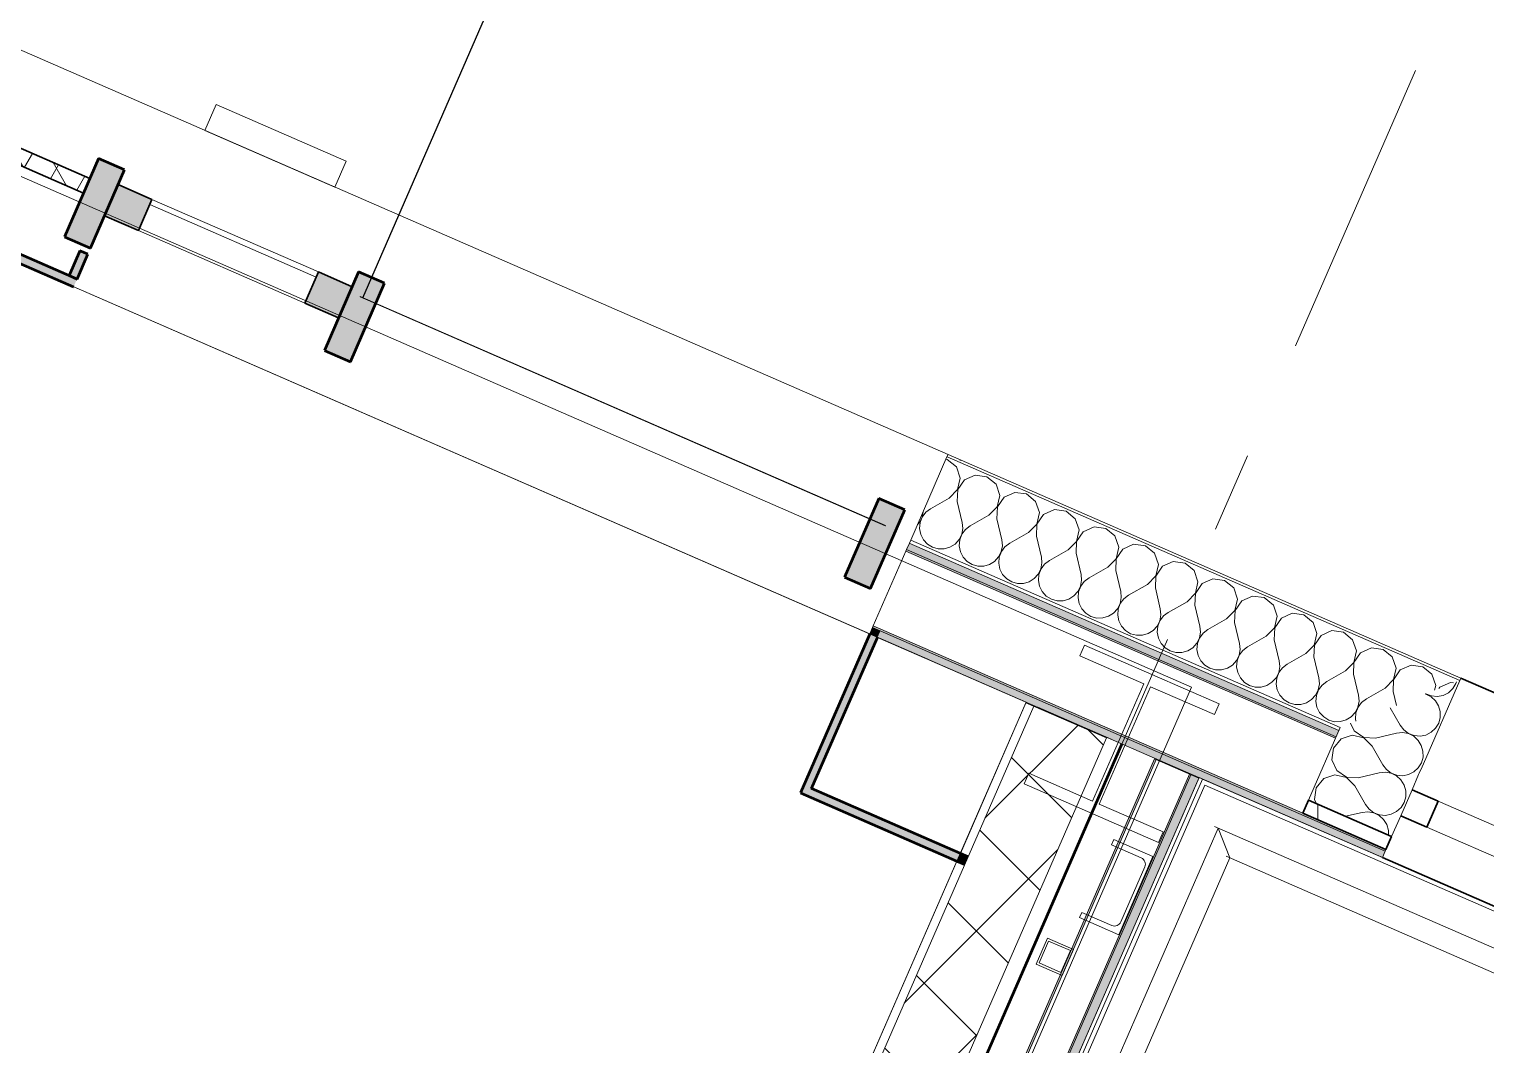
# Model space of a CAD drawing. Header units: millimetres. Extents: x -50172 to 258853, y -59787 to 25069.
# Drawn here: x 17359 to 19926, y -30995 to -29205 of the extents above; entities that cross this region are included whole.
import ezdxf
from ezdxf.enums import TextEntityAlignment as Align

# ---------------------------------------------------------------- set-up
doc = ezdxf.new("R2010")
doc.units = ezdxf.units.MM
doc.header["$MEASUREMENT"] = 0
doc.linetypes.add('Double Dashed', pattern=[1093.611073, 529.166651, -211.666656, 141.111112, -211.666656])
for name, color, linetype, lineweight in [('A-25-M_Curtain_Wall_Pen_No__85', 8, 'Continuous', 20), ('A-25-M_Wall_Ext_Pen_No__4', 7, 'Continuous', 20), ('COLUMN.IFC Import_Pen_No__2', 8, 'Continuous', 15), ('New_A-20-M_Floor_Slab_Pen_No__89', 8, 'Continuous', 20), ('New_A-25-M_Curtain_Wall_Pen_No__1', 7, 'Continuous', 13), ('New_A-25-M_Wall_Ext_Pen_No__1', 7, 'Continuous', 13), ('New_A-25-M_Wall_Int_Pen_No__1', 7, 'Continuous', 13), ('New_A-30-M_Stair_Pen_No__1', 7, 'Continuous', 13), ('New_A-95-P_Drawing_Pen_No__156', 5, 'Continuous', 50), ('New_ArchiCAD Doors_Pen_No__1', 7, 'Continuous', 13), ('New_ArchiCAD Doors_Pen_No__87', 8, 'Continuous', 20), ('New_ArchiCAD Windows_Pen_No__1', 7, 'Continuous', 13), ('New_ArchiCAD Windows_Pen_No__83', 8, 'Continuous', 20), ('New_ArchiCAD Zone Stamps_Pen_No__9', 7, 'Continuous', 13)]:
    doc.layers.add(name, color=color, linetype=linetype, lineweight=lineweight)
for name, color, linetype in [('A-25-M_Wall_Ext', 7, 'Continuous'), ('A-25-M_Wall_Int', 7, 'Continuous'), ('COLUMN.IFC Import', 7, 'Continuous'), ('New_A-05-M_Gross_Int_Circulation', 7, 'Continuous'), ('New_A-15-MG_Structural_Grid_Phase_2', 7, 'Continuous'), ('New_A-20-M_Floor_Slab', 7, 'Continuous'), ('New_A-25-M_Curtain_Wall', 7, 'Continuous'), ('New_A-25-M_Wall_Ext', 7, 'Continuous'), ('New_A-25-M_Wall_Int', 7, 'Continuous'), ('New_A-35-M_FFE-Zone', 7, 'Continuous'), ('New_ArchiCAD Doors', 7, 'Continuous'), ('New_ArchiCAD Windows', 7, 'Continuous')]:
    doc.layers.add(name, color=color, linetype=linetype)
for name, color, linetype, lineweight, true_color in [('A-25-M_Wall_Ext_Pen_No__107', 7, 'Continuous', 15, 0xa6a6a6), ('A-25-M_Wall_Int_Pen_No__107', 7, 'Continuous', 15, 0xa6a6a6), ('A-25-M_Wall_Int_Pen_No__27', 7, 'Continuous', 50, 0x2a2a2a), ('New_A-05-M_Gross_Int_Circulation_Pen_No__74', 7, 'Continuous', 20, 0x606060), ('New_A-15-MG_Structural_Grid_Phase_2_Pen_No__222', 7, 'Continuous', 13, 0x65af33), ('New_A-25-M_Curtain_Wall_Pen_No__144', 7, 'Continuous', 0, 0xc8c8c8), ('New_A-25-M_Curtain_Wall_Pen_No__165', 7, 'Continuous', 0, 0x006060), ('New_A-25-M_Curtain_Wall_Pen_No__27', 7, 'Continuous', 50, 0x2a2a2a), ('New_A-25-M_Curtain_Wall_Pen_No__43', 7, 'Continuous', 30, 0x444444), ('New_A-25-M_Wall_Ext_Pen_No__107', 7, 'Continuous', 15, 0xa6a6a6), ('New_A-25-M_Wall_Ext_Pen_No__43', 7, 'Continuous', 30, 0x444444), ('New_A-25-M_Wall_Int_Pen_No__107', 7, 'Continuous', 15, 0xa6a6a6), ('New_A-35-M_FFE-Zone_Pen_No__74', 7, 'Continuous', 20, 0x606060), ('New_A-95-P_Drawing_Pen_No__61', 7, 'Continuous', 20, 0x6a6a6a), ('New_ArchiCAD Windows_Pen_No__103', 7, 'Continuous', 15, 0xa6a6a6), ('New_ArchiCAD Windows_Pen_No__23', 7, 'Continuous', 30, 0x2a2a2a), ('New_ArchiCAD Windows_Pen_No__43', 7, 'Continuous', 30, 0x444444), ('New_ArchiCAD Windows_Pen_No__63', 7, 'Continuous', 20, 0x606060)]:
    doc.layers.add(name, color=color, linetype=linetype, lineweight=lineweight, true_color=true_color)
doc.styles.add('GENERATED_STYLE_1', font='')
doc.styles.add('GENERATED_STYLE_3', font='')
doc.styles.add('GENERATED_STYLE_4', font='')
doc.styles.get('GENERATED_STYLE_1').set_extended_font_data('Arial', bold=True)
doc.styles.get('GENERATED_STYLE_3').set_extended_font_data('Arial')
doc.styles.get('GENERATED_STYLE_4').set_extended_font_data('Swis721 BT')
doc.linetypes.add('Double Slash', pattern='A,0,[2,EC-MA-00-01-DR-A-00364 Phase 2 Hub First Floor GA-S2-P181.Shx,S=15.679012,R=0,X=0,Y=0],-1975.555563,0', length=1975.555563)
doc.dimstyles.new('GENERATED_STYLE__1', dxfattribs={"dimtxt": 0.18, "dimasz": 273.6, "dimexe": 0.18, "dimexo": 0.0625, "dimgap": 0.09, "dimtad": 0, "dimtih": 1, "dimtoh": 1, "dimdec": 4, "dimzin": 0, "dimdsep": 46, "dimcen": 0.09, "dimadec": 0, "dimazin": 0, "dimtfac": 1, "dimtdec": 4, "dimtmove": 0, "dimatfit": 3, "dimldrblk": 'ARROWHEAD_5', "dimfxl": 1, "dimtolj": 1, "dimtzin": 0, "dimarcsym": 0})
pattern_1 = [(246.4404, (0, 0), (-158.76755, 69.2305), [0, -100]), (246.4404, (59.4, -80.45), (-158.76755, 69.2305), [0, -100])]

# ---------------------------------------------------------------- blocks, each defined once
blk = doc.blocks.new('Fabrication Lab A_INB 1304_48_2', base_point=(14916.2, -33303.1))
at = {"layer": 'New_A-35-M_FFE-Zone_Pen_No__74', "linetype": 'Continuous'}
for p, q in [((19116.2, -30391), (16560.9, -29276.8)), ((17104.4, -35004.7), (19116.2, -30391))]:
    blk.add_line(p, q, dxfattribs=at)
at = {"layer": 'New_ArchiCAD Zone Stamps_Pen_No__9'}
for tag, height, style, p in [('ROOM_NAME', 250, 'GENERATED_STYLE_1', (13601, -32770.2)), ('zoneNameLine2', 250, 'GENERATED_STYLE_1', (13412.6, -33202.4)), ('ROOM_NUMBER', 200, 'GENERATED_STYLE_3', (13224.1, -33623.1)), ('measuredAreaCode', 200, 'GENERATED_STYLE_3', (13067.1, -33983.2)), ('DUMMY_649', 200, 'GENERATED_STYLE_3', (13374.5, -34117.2)), ('DUMMY_650', 200, 'GENERATED_STYLE_3', (13863.8, -34330.6)), ('DUMMY_651', 133.3, 'GENERATED_STYLE_3', (14143.1, -34437.1))]:
    blk.add_attdef(tag, text='', height=height, rotation=336.4404, dxfattribs=dict(at, style=style)).set_placement(p, align=Align.TOP_LEFT)
blk = doc.blocks.new('Stair 05_INB 1355_59_2', base_point=(19347.6, -34179.8))
at = {"layer": 'New_A-05-M_Gross_Int_Circulation_Pen_No__74', "linetype": 'Continuous'}
for p, q in [((19420.7, -30523.9), (16825, -36476.5)), ((22006.5, -31651.4), (19420.7, -30523.9))]:
    blk.add_line(p, q, dxfattribs=at)
at = {"layer": 'New_ArchiCAD Zone Stamps_Pen_No__9'}
for tag, height, style, p in [('ROOM_NAME', 250, 'GENERATED_STYLE_1', (18628.8, -35511.9)), ('zoneNameLine2', 250, 'GENERATED_STYLE_1', (18440.4, -35944)), ('ROOM_NUMBER', 200, 'GENERATED_STYLE_3', (18252, -36364.7)), ('measuredAreaCode', 200, 'GENERATED_STYLE_3', (18094.9, -36724.8)), ('DUMMY_649', 200, 'GENERATED_STYLE_3', (18402.3, -36858.8)), ('DUMMY_650', 200, 'GENERATED_STYLE_3', (18891.7, -37072.2)), ('DUMMY_651', 133.3, 'GENERATED_STYLE_3', (19171, -37178.8))]:
    blk.add_attdef(tag, text='', height=height, rotation=336.4404, dxfattribs=dict(at, style=style)).set_placement(p, align=Align.TOP_LEFT)
blk = doc.blocks.new('Slab_6_2', base_point=(-21326.2, -27554.7))
at = {"layer": 'New_A-20-M_Floor_Slab_Pen_No__89', "linetype": 'Continuous', "flags": 128}
blk.add_lwpolyline([(942, -48802.4), (12486.7, -53836.5), (17939.8, -41330.7), (16985.7, -40914.7), (17767.9, -39120.9), (18360.6, -39379.3), (18576.1, -38885), (18937.5, -39042.6), (20222.1, -36096.6), (17437.6, -34882.5), (19407.7, -30364.3), (10989.4, -26693.5), (18941.3, -8457.3)], dxfattribs=at)
blk = doc.blocks.new('Curtain Wall_22_2')
at = {"layer": 'New_A-25-M_Curtain_Wall', "linetype": 'Continuous', "lineweight": 0, "true_color": 0x000000}
h = blk.add_hatch(dxfattribs=at)
h.set_pattern_fill('Batt_Insulation_0002', color=178, style=0, pattern_type=2)
h.set_pattern_definition([(60, (0, 0), (-43.30127, 25), []), (120, (0, 0), (43.30127, 25), [])])
h.paths.add_polyline_path([(17465.8, -29467.9), (17053.3, -29288), (17042.1, -29313.7), (17454.6, -29493.6)])
at = {"layer": 'New_A-25-M_Curtain_Wall_Pen_No__144', "linetype": 'Continuous'}
for points in [[(17022.8, -29232.8), (16962.5, -29371.2), (17008.3, -29391.2), (17068.7, -29252.7)], [(17527, -29452.6), (17481.2, -29432.6), (17420.8, -29571), (17466.6, -29591)], [(17939.5, -29632.5), (17879.1, -29770.9), (17925, -29790.9), (17985.3, -29652.4)], [(18856.1, -30032.2), (18795.8, -30170.6), (18841.6, -30190.6), (18902, -30052.1)]]:
    blk.add_hatch(color=256, dxfattribs=at).paths.add_polyline_path(points)
at = {"layer": 'New_A-25-M_Curtain_Wall_Pen_No__165', "linetype": 'Continuous', "lineweight": 0, "true_color": 0x001818}
blk.add_hatch(color=168, dxfattribs=at).paths.add_polyline_path([(17942, -29676.7), (18867.8, -30080.4), (18868.2, -30079.4), (17942.4, -29675.7)])
at = {"layer": 'New_ArchiCAD Windows_Pen_No__103', "linetype": 'Continuous'}
for points in [[(17515.6, -29478.7), (17575.2, -29504.7), (17551.2, -29559.7), (17491.6, -29533.7)], [(17904.1, -29713.6), (17844.5, -29687.6), (17868.5, -29632.6), (17928.1, -29658.6)]]:
    blk.add_hatch(color=256, dxfattribs=at).paths.add_polyline_path(points)
at = {"layer": 'New_A-25-M_Curtain_Wall_Pen_No__1', "linetype": 'Continuous'}
for p, q in [((17942.4, -29675.7), (17942, -29676.7)), ((17942, -29676.7), (18867.8, -30080.4)), ((18868.2, -30079.4), (17942.4, -29675.7)), ((18867.8, -30080.4), (18868.2, -30079.4))]:
    blk.add_line(p, q, dxfattribs=at)
at = {"layer": 'New_A-25-M_Curtain_Wall_Pen_No__27', "linetype": 'Continuous'}
for p, q in [((17022.8, -29232.8), (16962.5, -29371.2)), ((17068.7, -29252.7), (17022.8, -29232.8)), ((17008.3, -29391.2), (17068.7, -29252.7)), ((16962.5, -29371.2), (17008.3, -29391.2)), ((17481.2, -29432.6), (17420.8, -29571)), ((17527, -29452.6), (17481.2, -29432.6)), ((17466.6, -29591), (17527, -29452.6)), ((17420.8, -29571), (17466.6, -29591)), ((17939.5, -29632.5), (17879.1, -29770.9)), ((17925, -29790.9), (17985.3, -29652.4)), ((17985.3, -29652.4), (17939.5, -29632.5)), ((17879.1, -29770.9), (17925, -29790.9)), ((18856.1, -30032.2), (18795.8, -30170.6)), ((18902, -30052.1), (18856.1, -30032.2)), ((18841.6, -30190.6), (18902, -30052.1)), ((18795.8, -30170.6), (18841.6, -30190.6))]:
    blk.add_line(p, q, dxfattribs=at)
at = {"layer": 'New_A-25-M_Curtain_Wall_Pen_No__43', "linetype": 'Continuous'}
for p, q in [((17053.3, -29288), (17465.8, -29467.9)), ((17454.6, -29493.6), (17042.1, -29313.7))]:
    blk.add_line(p, q, dxfattribs=at)
at = {"layer": 'New_ArchiCAD Windows_Pen_No__23', "linetype": 'Continuous'}
for p, q in [((17491.6, -29533.7), (17515.6, -29478.7)), ((17515.6, -29478.7), (17575.2, -29504.7)), ((17575.2, -29504.7), (17551.2, -29559.7)), ((17551.2, -29559.7), (17491.6, -29533.7)), ((17844.5, -29687.6), (17868.5, -29632.6)), ((17868.5, -29632.6), (17928.1, -29658.6)), ((17928.1, -29658.6), (17904.1, -29713.6)), ((17904.1, -29713.6), (17844.5, -29687.6))]:
    blk.add_line(p, q, dxfattribs=at)
at = {"layer": 'New_ArchiCAD Windows_Pen_No__63', "linetype": 'Continuous'}
blk.add_line((17864.5, -29641.8), (17571.2, -29513.9), dxfattribs=at)
at = {"layer": 'New_ArchiCAD Windows_Pen_No__83', "linetype": 'Continuous'}
for p, q in [((17575.2, -29504.7), (17868.5, -29632.6)), ((17844.5, -29687.6), (17551.2, -29559.7))]:
    blk.add_line(p, q, dxfattribs=at)
blk = doc.blocks.new('*X743')
at = {"layer": 'New_A-25-M_Wall_Ext_Pen_No__107', "linetype": 'Continuous'}
for p, q in [((18977, -29963), (18974.7, -29962.7)), ((18993, -29976.2), (18977, -29963)), ((18999.8, -29995.9), (18993, -29976.2)), ((18995.1, -30016.2), (18999.8, -29995.9)), ((19007.2, -29999.1), (18995.4, -30016.3)), ((19026.2, -29990.7), (19007.2, -29999.1)), ((19046.8, -29993.5), (19026.2, -29990.7)), ((19062.9, -30006.7), (19046.8, -29993.5)), ((19069.6, -30026.4), (19062.9, -30006.7)), ((18980.5, -30031.1), (18947.4, -30049.9)), ((18980.5, -30031.1), (18995.1, -30016.2)), ((18995.4, -30016.3), (18994.5, -30037.1)), ((18994.5, -30037.1), (19003.3, -30074.2)), ((19065, -30046.7), (19069.6, -30026.4)), ((19077, -30029.6), (19065.3, -30046.8)), ((19096, -30021.1), (19077, -30029.6)), ((19116.6, -30023.9), (19096, -30021.1)), ((19132.7, -30037.1), (19116.6, -30023.9)), ((19139.5, -30056.8), (19132.7, -30037.1)), ((18927.8, -30074), (18932.5, -30064.6)), ((18932.8, -30064.7), (18929.1, -30074.5)), ((18932.5, -30064.6), (18934.2, -30055.7)), ((18939.1, -30056.3), (18932.8, -30064.7)), ((18947.4, -30049.9), (18939.1, -30056.3)), ((19050.4, -30061.5), (19017.2, -30080.3)), ((19050.4, -30061.5), (19065, -30046.7)), ((19065.3, -30046.8), (19064.3, -30067.6)), ((19134.8, -30077.1), (19139.5, -30056.8)), ((19146.8, -30060), (19135.1, -30077.3)), ((19165.9, -30051.6), (19146.8, -30060)), ((19186.5, -30054.4), (19165.9, -30051.6)), ((19202.6, -30067.6), (19186.5, -30054.4)), ((18924.6, -30077.6), (18927.8, -30074)), ((18929.1, -30074.5), (18928.2, -30085)), ((18928.2, -30085), (18930.2, -30095.3)), ((19002.4, -30095), (19004.3, -30084.7)), ((19008.9, -30086.7), (19002.6, -30095.1)), ((19004.3, -30084.7), (19003.3, -30074.2)), ((19017.2, -30080.3), (19008.9, -30086.7)), ((19064.3, -30067.6), (19073.1, -30104.7)), ((19120.2, -30092), (19134.8, -30077.1)), ((19135.1, -30077.3), (19134.2, -30098.1)), ((19209.3, -30087.3), (19202.6, -30067.6)), ((19204.7, -30107.6), (19209.3, -30087.3)), ((19216.7, -30090.5), (19205, -30107.7)), ((19235.7, -30082), (19216.7, -30090.5)), ((19256.3, -30084.8), (19235.7, -30082)), ((19272.4, -30098), (19256.3, -30084.8)), ((18930.2, -30095.3), (18934.9, -30104.7)), ((18934.9, -30104.7), (18942, -30112.4)), ((18942, -30112.4), (18951, -30117.9)), ((18981.7, -30117.8), (18990.6, -30112.2)), ((18990.6, -30112.2), (18997.7, -30104.4)), ((18997.7, -30104.4), (19002.4, -30095)), ((18998.9, -30105), (18998, -30115.4)), ((18998, -30115.4), (19000, -30125.8)), ((19002.6, -30095.1), (18998.9, -30105)), ((19072.2, -30125.5), (19074.1, -30115.1)), ((19078.7, -30117.2), (19072.5, -30125.6)), ((19074.1, -30115.1), (19073.1, -30104.7)), ((19087.1, -30110.8), (19078.7, -30117.2)), ((19120.2, -30092), (19087.1, -30110.8)), ((19134.2, -30098.1), (19143, -30135.1)), ((19190.1, -30122.4), (19204.7, -30107.6)), ((19205, -30107.7), (19204, -30128.5)), ((19279.1, -30117.7), (19272.4, -30098)), ((19305.5, -30112.5), (19286.5, -30121)), ((19326.2, -30115.3), (19305.5, -30112.5)), ((19342.2, -30128.5), (19326.2, -30115.3)), ((18951, -30117.9), (18961.1, -30120.7)), ((18961.1, -30120.7), (18971.6, -30120.7)), ((18971.6, -30120.7), (18981.7, -30117.8)), ((19000, -30125.8), (19004.7, -30135.1)), ((19004.7, -30135.1), (19011.9, -30142.9)), ((19011.9, -30142.9), (19020.8, -30148.4)), ((19051.5, -30148.2), (19060.5, -30142.7)), ((19060.5, -30142.7), (19067.5, -30134.9)), ((19067.5, -30134.9), (19072.2, -30125.5)), ((19068.7, -30135.4), (19067.8, -30145.9)), ((19072.5, -30125.6), (19068.7, -30135.4)), ((19143.9, -30145.6), (19143, -30135.1)), ((19156.9, -30141.2), (19148.6, -30147.6)), ((19190.1, -30122.4), (19156.9, -30141.2)), ((19204, -30128.5), (19212.8, -30165.6)), ((19259.9, -30152.9), (19274.5, -30138)), ((19274.8, -30138.2), (19273.9, -30159)), ((19274.5, -30138), (19279.1, -30117.7)), ((19286.5, -30121), (19274.8, -30138.2)), ((19349, -30148.2), (19342.2, -30128.5)), ((19375.4, -30142.9), (19356.4, -30151.4)), ((19396, -30145.7), (19375.4, -30142.9)), ((19020.8, -30148.4), (19030.9, -30151.2)), ((19030.9, -30151.2), (19041.4, -30151.2)), ((19041.4, -30151.2), (19051.5, -30148.2)), ((19067.8, -30145.9), (19069.8, -30156.2)), ((19069.8, -30156.2), (19074.6, -30165.6)), ((19074.6, -30165.6), (19081.7, -30173.3)), ((19130.3, -30173.1), (19137.4, -30165.3)), ((19137.4, -30165.3), (19142, -30155.9)), ((19138.6, -30165.9), (19137.7, -30176.3)), ((19142.3, -30156.1), (19138.6, -30165.9)), ((19142, -30155.9), (19143.9, -30145.6)), ((19148.6, -30147.6), (19142.3, -30156.1)), ((19213.8, -30176), (19212.8, -30165.6)), ((19259.9, -30152.9), (19226.8, -30171.7)), ((19273.9, -30159), (19282.6, -30196)), ((19329.7, -30183.3), (19344.3, -30168.5)), ((19344.6, -30168.6), (19343.7, -30189.4)), ((19344.3, -30168.5), (19349, -30148.2)), ((19356.4, -30151.4), (19344.6, -30168.6)), ((19412.1, -30158.9), (19396, -30145.7)), ((19418.8, -30178.6), (19412.1, -30158.9)), ((19081.7, -30173.3), (19090.7, -30178.8)), ((19090.7, -30178.8), (19100.8, -30181.6)), ((19100.8, -30181.6), (19111.3, -30181.6)), ((19111.3, -30181.6), (19121.4, -30178.7)), ((19121.4, -30178.7), (19130.3, -30173.1)), ((19137.7, -30176.3), (19139.7, -30186.7)), ((19139.7, -30186.7), (19144.4, -30196.1)), ((19207.2, -30195.8), (19211.9, -30186.4)), ((19212.2, -30186.5), (19208.4, -30196.3)), ((19211.9, -30186.4), (19213.8, -30176)), ((19218.4, -30178.1), (19212.2, -30186.5)), ((19226.8, -30171.7), (19218.4, -30178.1)), ((19329.7, -30183.3), (19296.6, -30202.1)), ((19343.7, -30189.4), (19352.5, -30226.5)), ((19414.2, -30198.9), (19418.8, -30178.6)), ((19426.2, -30181.9), (19414.5, -30199.1)), ((19445.2, -30173.4), (19426.2, -30181.9)), ((19465.8, -30176.2), (19445.2, -30173.4)), ((19481.9, -30189.4), (19465.8, -30176.2)), ((19488.7, -30209.1), (19481.9, -30189.4)), ((19144.4, -30196.1), (19151.5, -30203.8)), ((19151.5, -30203.8), (19160.5, -30209.3)), ((19160.5, -30209.3), (19170.6, -30212.1)), ((19170.6, -30212.1), (19181.1, -30212.1)), ((19181.1, -30212.1), (19191.2, -30209.1)), ((19191.2, -30209.1), (19200.1, -30203.6)), ((19200.1, -30203.6), (19207.2, -30195.8)), ((19208.4, -30196.3), (19207.5, -30206.8)), ((19207.5, -30206.8), (19209.5, -30217.1)), ((19209.5, -30217.1), (19214.3, -30226.5)), ((19277, -30226.3), (19281.7, -30216.8)), ((19282, -30217), (19278.3, -30226.8)), ((19281.7, -30216.8), (19283.6, -30206.5)), ((19288.3, -30208.5), (19282, -30217)), ((19283.6, -30206.5), (19282.6, -30196)), ((19296.6, -30202.1), (19288.3, -30208.5)), ((19399.6, -30213.8), (19366.4, -30232.6)), ((19399.6, -30213.8), (19414.2, -30198.9)), ((19414.5, -30199.1), (19413.5, -30219.9)), ((19413.5, -30219.9), (19422.3, -30256.9)), ((19484, -30229.4), (19488.7, -30209.1)), ((19496, -30212.3), (19484.3, -30229.5)), ((19515, -30203.8), (19496, -30212.3)), ((19535.7, -30206.6), (19515, -30203.8)), ((19551.8, -30219.9), (19535.7, -30206.6)), ((19558.5, -30239.6), (19551.8, -30219.9)), ((19214.3, -30226.5), (19221.4, -30234.2)), ((19221.4, -30234.2), (19230.3, -30239.7)), ((19230.3, -30239.7), (19240.5, -30242.6)), ((19240.5, -30242.6), (19251, -30242.5)), ((19251, -30242.5), (19261.1, -30239.6)), ((19261.1, -30239.6), (19270, -30234)), ((19270, -30234), (19277, -30226.3)), ((19278.3, -30226.8), (19277.4, -30237.3)), ((19277.4, -30237.3), (19279.4, -30247.6)), ((19351.5, -30247.3), (19353.5, -30237)), ((19358.1, -30239), (19351.8, -30247.4)), ((19353.5, -30237), (19352.5, -30226.5)), ((19366.4, -30232.6), (19358.1, -30239)), ((19469.4, -30244.2), (19436.3, -30263)), ((19469.4, -30244.2), (19484, -30229.4)), ((19484.3, -30229.5), (19483.4, -30250.3)), ((19553.9, -30259.9), (19558.5, -30239.6)), ((19565.9, -30242.8), (19554.1, -30260)), ((19584.9, -30234.3), (19565.9, -30242.8)), ((19605.5, -30237.1), (19584.9, -30234.3)), ((19621.6, -30250.3), (19605.5, -30237.1)), ((19279.4, -30247.6), (19284.1, -30257)), ((19284.1, -30257), (19291.2, -30264.7)), ((19291.2, -30264.7), (19300.2, -30270.2)), ((19300.2, -30270.2), (19310.3, -30273)), ((19320.8, -30273), (19330.9, -30270.1)), ((19330.9, -30270.1), (19339.8, -30264.5)), ((19339.8, -30264.5), (19346.9, -30256.7)), ((19346.9, -30256.7), (19351.5, -30247.3)), ((19348.1, -30257.2), (19347.2, -30267.7)), ((19347.2, -30267.7), (19349.2, -30278)), ((19351.8, -30247.4), (19348.1, -30257.2)), ((19421.4, -30277.7), (19423.3, -30267.4)), ((19427.9, -30269.4), (19421.7, -30277.9)), ((19423.3, -30267.4), (19422.3, -30256.9)), ((19436.3, -30263), (19427.9, -30269.4)), ((19483.4, -30250.3), (19492.2, -30287.4)), ((19539.3, -30274.7), (19553.9, -30259.9)), ((19554.1, -30260), (19553.2, -30280.8)), ((19628.3, -30270), (19621.6, -30250.3)), ((19623.7, -30290.3), (19628.3, -30270)), ((19654.7, -30264.7), (19635.7, -30273.2)), ((19675.4, -30267.5), (19654.7, -30264.7)), ((19691.4, -30280.8), (19675.4, -30267.5)), ((19310.3, -30273), (19320.8, -30273)), ((19349.2, -30278), (19353.9, -30287.4)), ((19353.9, -30287.4), (19361.1, -30295.1)), ((19361.1, -30295.1), (19370, -30300.6)), ((19400.7, -30300.5), (19409.7, -30294.9)), ((19409.7, -30294.9), (19416.7, -30287.2)), ((19416.7, -30287.2), (19421.4, -30277.7)), ((19417.9, -30287.7), (19417, -30298.2)), ((19421.7, -30277.9), (19417.9, -30287.7)), ((19493.1, -30297.9), (19492.2, -30287.4)), ((19506.1, -30293.5), (19497.8, -30299.9)), ((19539.3, -30274.7), (19506.1, -30293.5)), ((19553.2, -30280.8), (19562, -30317.8)), ((19609.1, -30305.1), (19623.7, -30290.3)), ((19624, -30290.4), (19623.1, -30311.2)), ((19635.7, -30273.2), (19624, -30290.4)), ((19698.2, -30300.5), (19691.4, -30280.8)), ((19724.6, -30295.2), (19705.6, -30303.7)), ((19745.2, -30298), (19724.6, -30295.2)), ((19370, -30300.6), (19380.1, -30303.5)), ((19380.1, -30303.5), (19390.6, -30303.4)), ((19390.6, -30303.4), (19400.7, -30300.5)), ((19417, -30298.2), (19419, -30308.5)), ((19419, -30308.5), (19423.8, -30317.9)), ((19423.8, -30317.9), (19430.9, -30325.6)), ((19479.5, -30325.4), (19486.6, -30317.6)), ((19486.6, -30317.6), (19491.2, -30308.2)), ((19487.8, -30318.1), (19486.9, -30328.6)), ((19491.5, -30308.3), (19487.8, -30318.1)), ((19491.2, -30308.2), (19493.1, -30297.9)), ((19497.8, -30299.9), (19491.5, -30308.3)), ((19563, -30328.3), (19562, -30317.8)), ((19609.1, -30305.1), (19576, -30323.9)), ((19623.1, -30311.2), (19631.8, -30348.3)), ((19678.9, -30335.6), (19693.5, -30320.8)), ((19693.8, -30320.9), (19692.9, -30341.7)), ((19693.5, -30320.8), (19698.2, -30300.5)), ((19705.6, -30303.7), (19693.8, -30320.9)), ((19761.3, -30311.2), (19745.2, -30298)), ((19768, -30330.9), (19761.3, -30311.2)), ((19430.9, -30325.6), (19439.9, -30331.1)), ((19439.9, -30331.1), (19450, -30333.9)), ((19450, -30333.9), (19460.5, -30333.9)), ((19460.5, -30333.9), (19470.6, -30331)), ((19470.6, -30331), (19479.5, -30325.4)), ((19486.9, -30328.6), (19488.9, -30338.9)), ((19488.9, -30338.9), (19493.6, -30348.3)), ((19493.6, -30348.3), (19500.7, -30356)), ((19549.3, -30355.9), (19556.4, -30348.1)), ((19556.4, -30348.1), (19561.1, -30338.6)), ((19561.3, -30338.8), (19557.6, -30348.6)), ((19561.1, -30338.6), (19563, -30328.3)), ((19567.6, -30330.3), (19561.3, -30338.8)), ((19576, -30323.9), (19567.6, -30330.3)), ((19632.8, -30358.8), (19631.8, -30348.3)), ((19678.9, -30335.6), (19645.8, -30354.4)), ((19692.9, -30341.7), (19701.7, -30378.8)), ((19763.4, -30351.2), (19768, -30330.9)), ((19775.4, -30334.1), (19763.7, -30351.3)), ((19794.4, -30325.7), (19775.4, -30334.1)), ((19815, -30328.4), (19794.4, -30325.7)), ((19831.1, -30341.7), (19815, -30328.4)), ((19837.9, -30361.4), (19831.1, -30341.7)), ((19500.7, -30356), (19509.7, -30361.5)), ((19509.7, -30361.5), (19519.8, -30364.4)), ((19519.8, -30364.4), (19530.3, -30364.3)), ((19530.3, -30364.3), (19540.4, -30361.4)), ((19540.4, -30361.4), (19549.3, -30355.9)), ((19557.6, -30348.6), (19556.7, -30359.1)), ((19556.7, -30359.1), (19558.7, -30369.4)), ((19558.7, -30369.4), (19563.4, -30378.8)), ((19626.2, -30378.5), (19630.9, -30369.1)), ((19631.2, -30369.2), (19627.5, -30379.1)), ((19630.9, -30369.1), (19632.8, -30358.8)), ((19637.5, -30360.8), (19631.2, -30369.2)), ((19645.8, -30354.4), (19637.5, -30360.8)), ((19748.8, -30366), (19715.6, -30384.8)), ((19748.8, -30366), (19763.4, -30351.2)), ((19763.7, -30351.3), (19762.7, -30372.1)), ((19762.7, -30372.1), (19768.5, -30396.5)), ((19835.9, -30370), (19837.9, -30361.4)), ((19845.2, -30364.6), (19843.6, -30367)), ((19864.2, -30356.1), (19845.2, -30364.6)), ((19869.5, -30356.8), (19864.2, -30356.1)), ((19563.4, -30378.8), (19570.6, -30386.5)), ((19570.6, -30386.5), (19579.5, -30392)), ((19579.5, -30392), (19589.7, -30394.8)), ((19589.7, -30394.8), (19600.2, -30394.8)), ((19600.2, -30394.8), (19610.3, -30391.9)), ((19610.3, -30391.9), (19619.2, -30386.3)), ((19619.2, -30386.3), (19626.2, -30378.5)), ((19627.5, -30379.1), (19626.6, -30389.5)), ((19626.6, -30389.5), (19628.6, -30399.8)), ((19628.6, -30399.8), (19633.3, -30409.2)), ((19696.1, -30409), (19700.7, -30399.6)), ((19701, -30399.7), (19697.3, -30409.5)), ((19700.7, -30399.6), (19702.7, -30389.2)), ((19707.3, -30391.2), (19701, -30399.7)), ((19702.7, -30389.2), (19701.7, -30378.8)), ((19715.6, -30384.8), (19707.3, -30391.2)), ((19633.3, -30409.2), (19640.4, -30417)), ((19640.4, -30417), (19649.4, -30422.4)), ((19649.4, -30422.4), (19659.5, -30425.3)), ((19659.5, -30425.3), (19670, -30425.2)), ((19670, -30425.2), (19680.1, -30422.3)), ((19680.1, -30422.3), (19689, -30416.8)), ((19689, -30416.8), (19696.1, -30409)), ((19697.3, -30409.5), (19696.4, -30420)), ((19696.4, -30420), (19697.3, -30424.5))]:
    blk.add_line(p, q, dxfattribs=at)
blk = doc.blocks.new('*X747')
at = {"layer": 'New_A-25-M_Wall_Ext_Pen_No__107', "linetype": 'Continuous'}
for p, q in [((19860.3, -30374.2), (19868.1, -30367.1)), ((19868.1, -30367.1), (19873.6, -30358.1)), ((19873.6, -30358.1), (19874.5, -30354.9)), ((19820.2, -30376.6), (19819.5, -30376.5)), ((19820.2, -30376.2), (19820.3, -30376.3)), ((19829.6, -30381.3), (19820.2, -30376.6)), ((19820.3, -30376.3), (19830.2, -30380)), ((19837.4, -30388.3), (19829.6, -30381.3)), ((19830.2, -30380), (19840.6, -30380.9)), ((19843, -30397.2), (19837.4, -30388.3)), ((19840.6, -30380.9), (19851, -30378.9)), ((19845.9, -30407.3), (19843, -30397.2)), ((19851, -30378.9), (19860.3, -30374.2)), ((19757.6, -30400.8), (19775.1, -30431.5)), ((19843.1, -30428), (19845.9, -30417.8)), ((19845.9, -30417.8), (19845.9, -30407.3)), ((19690.7, -30449), (19671, -30455.7)), ((19687.9, -30428.1), (19693.9, -30441.6)), ((19711, -30453.6), (19690.7, -30449)), ((19693.9, -30441.6), (19711.1, -30453.3)), ((19731.9, -30454.3), (19769, -30445.5)), ((19779.4, -30444.5), (19769, -30445.5)), ((19775.1, -30431.5), (19781.5, -30439.9)), ((19789.8, -30446.4), (19779.4, -30444.5)), ((19781.5, -30439.9), (19789.9, -30446.1)), ((19799.2, -30451.1), (19789.8, -30446.4)), ((19789.9, -30446.1), (19799.7, -30449.9)), ((19807, -30458.2), (19799.2, -30451.1)), ((19799.7, -30449.9), (19810.2, -30450.8)), ((19810.2, -30450.8), (19820.5, -30448.8)), ((19820.5, -30448.8), (19829.9, -30444)), ((19829.9, -30444), (19837.6, -30436.9)), ((19837.6, -30436.9), (19843.1, -30428)), ((19657.8, -30471.8), (19655, -30492.4)), ((19671, -30455.7), (19657.8, -30471.8)), ((19725.8, -30468.2), (19711, -30453.6)), ((19711.1, -30453.3), (19731.9, -30454.3)), ((19725.8, -30468.2), (19744.6, -30501.4)), ((19812.5, -30467.1), (19807, -30458.2)), ((19815.4, -30477.2), (19812.5, -30467.1)), ((19655, -30492.4), (19663.4, -30511.5)), ((19744.6, -30501.4), (19751, -30509.7)), ((19807.2, -30506.8), (19812.7, -30497.8)), ((19812.7, -30497.8), (19815.5, -30487.7)), ((19815.5, -30487.7), (19815.4, -30477.2)), ((19640.5, -30525.6), (19627.3, -30541.7)), ((19660.2, -30518.8), (19640.5, -30525.6)), ((19680.5, -30523.5), (19660.2, -30518.8)), ((19663.4, -30511.5), (19680.6, -30523.2)), ((19695.4, -30538.1), (19680.5, -30523.5)), ((19680.6, -30523.2), (19701.4, -30524.1)), ((19701.4, -30524.1), (19738.5, -30515.3)), ((19749, -30514.4), (19738.5, -30515.3)), ((19759.3, -30516.3), (19749, -30514.4)), ((19751, -30509.7), (19759.4, -30516)), ((19768.7, -30520.9), (19759.3, -30516.3)), ((19759.4, -30516), (19769.3, -30519.7)), ((19776.5, -30528), (19768.7, -30520.9)), ((19769.3, -30519.7), (19779.7, -30520.6)), ((19782.1, -30536.9), (19776.5, -30528)), ((19779.7, -30520.6), (19790.1, -30518.6)), ((19790.1, -30518.6), (19799.4, -30513.9)), ((19799.4, -30513.9), (19807.2, -30506.8)), ((19627.3, -30541.7), (19624.5, -30562.3)), ((19695.4, -30538.1), (19714.2, -30571.2)), ((19785, -30547), (19782.1, -30536.9)), ((19785, -30557.5), (19785, -30547)), ((19624.5, -30562.3), (19627.9, -30570)), ((19714.2, -30571.2), (19720.5, -30579.6)), ((19720.5, -30579.6), (19729, -30585.8)), ((19769, -30583.7), (19776.7, -30576.6)), ((19776.7, -30576.6), (19782.2, -30567.6)), ((19782.2, -30567.6), (19785, -30557.5)), ((19678.7, -30592.1), (19708.1, -30585.2)), ((19718.5, -30584.2), (19708.1, -30585.2)), ((19728.9, -30586.1), (19718.5, -30584.2)), ((19738.3, -30590.8), (19728.9, -30586.1)), ((19729, -30585.8), (19738.8, -30589.6)), ((19746.1, -30597.8), (19738.3, -30590.8)), ((19738.8, -30589.6), (19749.3, -30590.5)), ((19751.6, -30606.7), (19746.1, -30597.8)), ((19749.3, -30590.5), (19759.6, -30588.5)), ((19759.6, -30588.5), (19769, -30583.7)), ((19754.5, -30616.8), (19751.6, -30606.7)), ((19754.6, -30625.2), (19754.5, -30616.8))]:
    blk.add_line(p, q, dxfattribs=at)
blk = doc.blocks.new('Window 19_7')
at = {"layer": 'New_ArchiCAD Windows_Pen_No__1', "linetype": 'Continuous'}
for p, q in [((-961.5, 0), (-961.5, -50)), ((-961.5, 0), (-961.5, -50)), ((961.5, 0), (961.5, -50)), ((961.5, 0), (961.5, -50))]:
    blk.add_line(p, q, dxfattribs=at)
at = {"layer": 'New_ArchiCAD Windows_Pen_No__23', "linetype": 'Continuous'}
for p, q in [((-961.5, 214.5), (961.5, 214.5)), ((-961.5, -130.5), (961.5, -130.5))]:
    blk.add_line(p, q, dxfattribs=at)
at = {"layer": 'New_ArchiCAD Windows_Pen_No__43', "linetype": 'Continuous'}
for p, q in [((-961.5, 0), (-911.5, 0)), ((-911.5, 0), (-911.5, -50)), ((911.5, -50), (911.5, 0)), ((911.5, 0), (961.5, 0)), ((-911.5, -50), (-961.5, -50)), ((961.5, -50), (911.5, -50))]:
    blk.add_line(p, q, dxfattribs=at)
at = {"layer": 'New_ArchiCAD Windows_Pen_No__83', "linetype": 'Continuous'}
for p, q in [((-911.5, 0), (911.5, 0)), ((911.5, -50), (-911.5, -50))]:
    blk.add_line(p, q, dxfattribs=at)
blk = doc.blocks.new('Simple Door Opening_13')
at = {"layer": 'New_ArchiCAD Doors_Pen_No__1', "linetype": 'Continuous'}
for p, q in [((-1056, 0), (-1056, -4.5)), ((-1056, -4.5), (-1056, -164.5)), ((1056, -4.5), (1056, 0)), ((1056, -164.5), (1056, -4.5)), ((-1056, -164.5), (-1056, -170.5)), ((-1056, -170.5), (-1056, -182.5)), ((1056, -170.5), (1056, -164.5)), ((1056, -182.5), (1056, -170.5)), ((-1056, -182.5), (-1056, -185.5)), ((-1056, -185.5), (-1056, -329.5)), ((1056, -185.5), (1056, -182.5)), ((1056, -329.5), (1056, -185.5)), ((-1056, -329.5), (-1056, -332.5)), ((-1056, -332.5), (-1056, -345)), ((1056, -332.5), (1056, -329.5)), ((1056, -345), (1056, -332.5))]:
    blk.add_line(p, q, dxfattribs=at)
at = {"layer": 'New_ArchiCAD Doors_Pen_No__87', "linetype": 'Continuous'}
for p, q in [((1056, 0), (-1056, 0)), ((-1056, -345), (1056, -345))]:
    blk.add_line(p, q, dxfattribs=at)
blk = doc.blocks.new('Wall_241_2', base_point=(22006.6, -31651.4))
at = {"layer": 'A-25-M_Wall_Ext_Pen_No__107', "linetype": 'Continuous'}
blk.add_hatch(color=256, dxfattribs=at).paths.add_polyline_path([(18840.4, -30270.7), (18854.1, -30276.7), (18859.1, -30265.3), (18845.4, -30259.3)])
at = {"layer": 'New_A-25-M_Wall_Ext', "linetype": 'Continuous', "lineweight": 0, "true_color": 0x000000}
h = blk.add_hatch(dxfattribs=at)
h.set_pattern_fill('Rigid_Insulation_0002', color=178, style=0, pattern_type=2)
h.set_pattern_definition([(0, (0, 0), (0, 130), []), (90, (0, 0), (-130, 0), [])])
h.paths.add_polyline_path([(19750.2, -30650.6), (19760.2, -30627.7), (19613.5, -30563.7), (19603.5, -30586.6)])
at = {"layer": 'New_A-25-M_Wall_Ext_Pen_No__107', "linetype": 'Continuous'}
h = blk.add_hatch(dxfattribs=at)
h.set_pattern_fill('Plaster_0002', color=256, style=0, pattern_type=2)
h.set_pattern_definition([(0, (0, 0), (0, 173.2051), [0, -100]), (0, (50, 86.6), (0, 173.2051), [0, -100])])
h.paths.add_polyline_path([(18978.3, -29954.5), (18976.5, -29958.6), (19880.1, -30352.7), (19881.9, -30348.5)])
for points in [[(18910.1, -30110.8), (18905.3, -30121.8), (19662.3, -30451.9), (19667.1, -30440.9)], [(18859.1, -30265.3), (18854.1, -30276.7), (19744, -30664.8), (19749, -30653.3)]]:
    blk.add_hatch(color=256, dxfattribs=at).paths.add_polyline_path(points)
at = {"layer": 'New_A-25-M_Wall_Ext_Pen_No__107', "linetype": 'Continuous', "lineweight": 0, "true_color": 0x535353}
for points in [[(18905.3, -30121.8), (18904.1, -30124.5), (19661.1, -30454.6), (19662.3, -30451.9)], [(18846.6, -30256.5), (18845.4, -30259.3), (19749, -30653.3), (19750.2, -30650.6)]]:
    blk.add_hatch(color=251, dxfattribs=at).paths.add_polyline_path(points)
at = {"layer": 'New_A-25-M_Wall_Ext_Pen_No__1', "linetype": 'Continuous'}
for p, q in [((19880.1, -30352.7), (18976.5, -29958.6)), ((19667.1, -30440.9), (18910.1, -30110.8)), ((19669.5, -30435.4), (18912.5, -30105.3)), ((19661.1, -30454.6), (18904.1, -30124.5)), ((19662.3, -30451.9), (18905.3, -30121.8)), ((18845.4, -30259.3), (19749, -30653.3)), ((19603.5, -30586.6), (18846.6, -30256.5)), ((19880.1, -30352.7), (19816.1, -30499.3)), ((19880.1, -30352.7), (19816.1, -30499.3)), ((19881.9, -30348.5), (19880.1, -30352.7)), ((19669.5, -30435.4), (19613.5, -30563.7)), ((19816.1, -30499.3), (19813.8, -30504.8)), ((19816.1, -30499.3), (19813.8, -30504.8)), ((19807.8, -30518.6), (19796.2, -30545.2)), ((19807.8, -30518.6), (19796.2, -30545.2)), ((19809, -30515.8), (19807.8, -30518.6)), ((19809, -30515.8), (19807.8, -30518.6)), ((19813.8, -30504.8), (19809, -30515.8)), ((19813.8, -30504.8), (19809, -30515.8)), ((19796.2, -30545.2), (19776.2, -30591)), ((19796.2, -30545.2), (19776.2, -30591)), ((19776.2, -30591), (19760.2, -30627.7)), ((19776.2, -30591), (19760.2, -30627.7)), ((19749, -30653.3), (19744, -30664.8)), ((19750.2, -30650.6), (19749, -30653.3))]:
    blk.add_line(p, q, dxfattribs=at)
at = {"layer": 'New_A-25-M_Wall_Ext_Pen_No__1', "linetype": 'Continuous', "flags": 128}
for points in [[(19881.9, -30348.5), (18978.3, -29954.5)], [(18854.1, -30276.7), (19744, -30664.8)]]:
    blk.add_lwpolyline(points, dxfattribs=at)
at = {"layer": 'New_A-25-M_Wall_Ext_Pen_No__43', "linetype": 'Continuous'}
for p, q in [((19613.5, -30563.7), (19603.5, -30586.6)), ((19760.2, -30627.7), (19613.5, -30563.7)), ((19603.5, -30586.6), (19750.2, -30650.6)), ((19750.2, -30650.6), (19760.2, -30627.7))]:
    blk.add_line(p, q, dxfattribs=at)
at = {"layer": 'New_A-25-M_Wall_Ext', "color": 250, "lineweight": 50, "true_color": 0x2a2a2a}
for name in ['*X743', '*X747']:
    blk.add_blockref(name, (0, 0), dxfattribs=at)
at = {"layer": 'New_ArchiCAD Doors', "color": 251, "linetype": 'Continuous', "lineweight": 20, "true_color": 0x606060, "xscale": -1, "zscale": 1000, "rotation": 336.4404115839876}
blk.add_blockref('Simple Door Opening_13', (18010.3, -29532.4), dxfattribs=at)
at = {"layer": 'New_ArchiCAD Windows', "color": 251, "linetype": 'Continuous', "lineweight": 20, "true_color": 0x606060, "zscale": 1000, "rotation": 336.4404115839876}
blk.add_blockref('Window 19_7', (20677.5, -30929.5), dxfattribs=at)
blk = doc.blocks.new('Wall_296_2', base_point=(19257.8, -30454))
at = {"layer": 'A-25-M_Wall_Int_Pen_No__107', "linetype": 'Continuous'}
blk.add_hatch(color=256, dxfattribs=at).paths.add_polyline_path([(19007.7, -30677.2), (19013.7, -30663.4), (19000, -30657.5), (18994, -30671.2)])
at = {"layer": 'New_A-25-M_Wall_Int_Pen_No__107', "linetype": 'Continuous'}
h = blk.add_hatch(dxfattribs=at)
h.set_pattern_fill('Concrete_Block_0002', color=256, style=0, pattern_type=2)
h.set_pattern_definition([(45, (0, 0), (-91.92388, 91.92388), []), (135, (0, 0), (91.92388, 91.92388), [])])
h.paths.add_polyline_path([(19129.5, -30398.1), (17250.1, -34708.1), (17378.4, -34764.1), (19257.8, -30454)])
h = blk.add_hatch(dxfattribs=at)
h.set_pattern_fill('Plaster_0002', color=256, style=0, pattern_type=2)
h.set_pattern_definition(pattern_1)
h.paths.add_polyline_path([(19013.7, -30663.4), (19129.5, -30398.1), (19115.7, -30392.1), (19000, -30657.5)])
h = blk.add_hatch(dxfattribs=at)
h.set_pattern_fill('Plaster_0002', color=256, style=0, pattern_type=2)
h.set_pattern_definition(pattern_1)
h.paths.add_polyline_path([(18994, -30671.2), (17236.3, -34702.1), (17250.1, -34708.1), (19007.7, -30677.2)])
at = {"layer": 'A-25-M_Wall_Int_Pen_No__27', "linetype": 'Continuous'}
for p, q in [((18994, -30671.2), (19007.7, -30677.2)), ((19013.7, -30663.4), (19000, -30657.5))]:
    blk.add_line(p, q, dxfattribs=at)
at = {"layer": 'New_A-25-M_Wall_Int_Pen_No__1', "linetype": 'Continuous'}
blk.add_line((19129.5, -30398.1), (17250.1, -34708.1), dxfattribs=at)
at = {"layer": 'New_A-25-M_Wall_Int_Pen_No__1', "linetype": 'Continuous', "flags": 128}
for points in [[(19115.7, -30392.1), (19000, -30657.5)], [(19257.8, -30454), (19115.7, -30392.1)], [(17378.4, -34764.1), (19257.8, -30454)], [(18994, -30671.2), (17236.3, -34702.1)]]:
    blk.add_lwpolyline(points, dxfattribs=at)
blk = doc.blocks.new('Wall_307_2', base_point=(17408.9, -35137.4))
at = {"layer": 'New_A-25-M_Wall_Int_Pen_No__107', "linetype": 'Continuous', "lineweight": 0, "true_color": 0x535353}
for points in [[(19342.3, -30490.9), (18955.8, -31377.3), (18958.6, -31378.5), (19345.1, -30492.1)], [(19403.7, -30517.6), (17392.4, -35130.3), (17395.2, -35131.5), (19406.5, -30518.8)]]:
    blk.add_hatch(color=251, dxfattribs=at).paths.add_polyline_path(points)
at = {"layer": 'New_A-25-M_Wall_Int_Pen_No__107', "linetype": 'Continuous'}
blk.add_hatch(color=256, dxfattribs=at).paths.add_polyline_path([(19406.5, -30518.8), (17395.2, -35131.5), (17408.9, -35137.4), (19420.2, -30524.8)])
at = {"layer": 'New_A-25-M_Wall_Int_Pen_No__1', "linetype": 'Continuous'}
for p, q in [((19345.1, -30492.1), (18958.6, -31378.5)), ((19403.7, -30517.6), (17392.4, -35130.3)), ((19406.5, -30518.8), (17395.2, -35131.5))]:
    blk.add_line(p, q, dxfattribs=at)
at = {"layer": 'New_A-25-M_Wall_Int_Pen_No__1', "linetype": 'Continuous', "flags": 128}
for points in [[(19342.3, -30490.9), (18955.8, -31377.3)], [(19420.2, -30524.8), (19342.3, -30490.9)], [(17408.9, -35137.4), (19420.2, -30524.8)]]:
    blk.add_lwpolyline(points, dxfattribs=at)
blk = doc.blocks.new('Wall_354_2', base_point=(16933, -29439.1))
at = {"layer": 'A-25-M_Wall_Int_Pen_No__107', "linetype": 'Continuous'}
blk.add_hatch(color=256, dxfattribs=at).paths.add_polyline_path([(16933, -29439.1), (17437.1, -29658.8), (17443.1, -29645.1), (16939, -29425.3)])
at = {"layer": 'A-25-M_Wall_Int_Pen_No__27', "linetype": 'Continuous', "flags": 128}
for points in [[(16933, -29439.1), (17437.1, -29658.8)], [(17443.1, -29645.1), (16939, -29425.3)]]:
    blk.add_lwpolyline(points, dxfattribs=at)
blk = doc.blocks.new('Wall_355_2', base_point=(17443.1, -29645.1))
at = {"layer": 'A-25-M_Wall_Int_Pen_No__107', "linetype": 'Continuous'}
blk.add_hatch(color=256, dxfattribs=at).paths.add_polyline_path([(17443.1, -29645.1), (17462.1, -29601.5), (17448.3, -29595.5), (17429.3, -29639.1)])
at = {"layer": 'A-25-M_Wall_Int_Pen_No__27', "linetype": 'Continuous', "flags": 128}
for points in [[(17448.3, -29595.5), (17429.3, -29639.1)], [(17443.1, -29645.1), (17462.1, -29601.5)], [(17462.1, -29601.5), (17448.3, -29595.5)], [(17429.3, -29639.1), (17443.1, -29645.1)]]:
    blk.add_lwpolyline(points, dxfattribs=at)
blk = doc.blocks.new('Wall_404_2', base_point=(18840.4, -30270.7))
at = {"layer": 'A-25-M_Wall_Int_Pen_No__107', "linetype": 'Continuous'}
blk.add_hatch(color=256, dxfattribs=at).paths.add_polyline_path([(18840.4, -30270.7), (18718.2, -30550.9), (18737.9, -30543.2), (18854.1, -30276.7)])
at = {"layer": 'A-25-M_Wall_Int_Pen_No__27', "linetype": 'Continuous', "flags": 128}
for points in [[(18840.4, -30270.7), (18718.2, -30550.9)], [(18737.9, -30543.2), (18854.1, -30276.7)]]:
    blk.add_lwpolyline(points, dxfattribs=at)
blk = doc.blocks.new('Wall_405_2', base_point=(18718.2, -30550.9))
at = {"layer": 'A-25-M_Wall_Int_Pen_No__107', "linetype": 'Continuous'}
blk.add_hatch(color=256, dxfattribs=at).paths.add_polyline_path([(18718.2, -30550.9), (18994, -30671.2), (19000, -30657.5), (18737.9, -30543.2)])
at = {"layer": 'A-25-M_Wall_Int_Pen_No__27', "linetype": 'Continuous', "flags": 128}
for points in [[(18718.2, -30550.9), (18994, -30671.2)], [(19000, -30657.5), (18737.9, -30543.2)]]:
    blk.add_lwpolyline(points, dxfattribs=at)
blk = doc.blocks.new('Stair 6')
at = {"layer": 'New_A-30-M_Stair_Pen_No__1', "linetype": 'Continuous'}
for p, q in [((-8, 4868), (2654, 4868)), ((0, 4860), (2646, 4860)), ((2646, 4860), (2646, 280)), ((2654, 4868), (2654, 280))]:
    blk.add_line(p, q, dxfattribs=at)
blk = doc.blocks.new('Vertical Gable Louver 19')
at = {"layer": 'A-25-M_Wall_Ext_Pen_No__4', "linetype": 'Continuous'}
for p, q in [((0, 0), (250, 0)), ((0, -50), (0, 0)), ((250, 0), (250, -50)), ((250, -50), (0, -50)), ((0, -50), (250, -50))]:
    blk.add_line(p, q, dxfattribs=at)
blk = doc.blocks.new('Discrete Accessory 556')
at = {"layer": 'COLUMN.IFC Import_Pen_No__2', "linetype": 'Continuous'}
for p, q in [((-25, 25), (25, 25)), ((-25, -25), (-25, 25)), ((-21, 21), (-21, -21)), ((21, 21), (-21, 21)), ((21, -21), (21, 21)), ((25, 25), (25, -25)), ((25, -25), (-25, -25)), ((-21, -21), (21, -21))]:
    blk.add_line(p, q, dxfattribs=at)
blk = doc.blocks.new('Column 17')
at = {"layer": 'COLUMN.IFC Import_Pen_No__2', "linetype": 'Continuous'}
for p, q in [((-129.4, 133.35), (129.4, 133.35)), ((-129.4, 112.85), (-129.4, 133.35)), ((129.4, 133.35), (129.4, 112.85)), ((-6.4, 112.85), (-129.4, 112.85)), ((-6.4, -112.85), (-6.4, 112.85)), ((6.4, 112.85), (6.4, -112.85)), ((129.4, 112.85), (6.4, 112.85)), ((-129.4, -112.85), (-6.4, -112.85)), ((-129.4, -133.35), (-129.4, -112.85)), ((6.4, -112.85), (129.4, -112.85)), ((129.4, -112.85), (129.4, -133.35)), ((129.4, -133.35), (-129.4, -133.35))]:
    blk.add_line(p, q, dxfattribs=at)
blk = doc.blocks.new('ARROWHEAD_5')
at = {"color": 0, "linetype": 'Continuous', "lineweight": 0}
blk.add_line((0, 0), (-1, 0), dxfattribs=at)
blk.add_solid([(-1, 0.2679), (0, 0), (-1, -0.2679), (-1, 0.2679)], dxfattribs=at)
blk = doc.blocks.new('Standard grid marker_14')
at = {"layer": 'New_A-15-MG_Structural_Grid_Phase_2_Pen_No__222', "linetype": 'Double Dashed'}
blk.add_line((20268.4, 0), (27450.4, 0), dxfattribs=at)
at = {"layer": 'New_A-15-MG_Structural_Grid_Phase_2_Pen_No__222', "style": 'GENERATED_STYLE_4'}
for tag, p in [('AC_MarkerText_1_0', (-500, 36.5)), ('AC_MarkerText_1_1', (27950.4, 36.5))]:
    blk.add_attdef(tag, text='', height=350, rotation=270, dxfattribs=at).set_placement(p, align=Align.MIDDLE_CENTER)
blk = doc.blocks.new('Standard grid marker_17')
at = {"layer": 'New_A-15-MG_Structural_Grid_Phase_2_Pen_No__222', "linetype": 'Double Dashed'}
blk.add_line((1000, 0), (47486.2, 0), dxfattribs=at)
at = {"layer": 'New_A-15-MG_Structural_Grid_Phase_2_Pen_No__222', "style": 'GENERATED_STYLE_4'}
for tag, p in [('AC_MarkerText_1_0', (-500, 43.3)), ('AC_MarkerText_1_1', (48986.2, 43.3))]:
    blk.add_attdef(tag, text='', height=350, rotation=180, dxfattribs=at).set_placement(p, align=Align.MIDDLE_CENTER)

msp = doc.modelspace()

# ---------------------------------------------------------------- linework, layer by layer
at = {"layer": 'New_A-25-M_Wall_Int_Pen_No__1', "linetype": 'Continuous'}
for p, q in [((17543.9, -34994.3), (19454.5, -30612.7)), ((19448.1, -30609.9), (21784.7, -31628.8)), ((19475.2, -30665.4), (19454.5, -30612.7)), ((17564.6, -35046.9), (19475.2, -30665.4)), ((19468.7, -30662.6), (21732.1, -31649.5))]:
    msp.add_line(p, q, dxfattribs=at)
at = {"layer": 'New_A-95-P_Drawing_Pen_No__156', "linetype": 'Double Slash', "flags": 128}
msp.add_lwpolyline([(19284.8, -30464.5), (17452.9, -34671)], dxfattribs=at)
at = {"layer": 'New_A-95-P_Drawing_Pen_No__61', "linetype": 'Continuous', "flags": 128}
msp.add_lwpolyline([(19210.3, -30770.7), (19214.3, -30761.5), (19267.1, -30784.5, 0.414214), (19282.8, -30778.3), (19325.2, -30681.2, 0.414214), (19319, -30665.4), (19266.3, -30642.4), (19270.3, -30633.2), (19339, -30663.2), (19279.1, -30800.7)], format="xyb", close=True, dxfattribs=at)

# ---------------------------------------------------------------- block references
at = {"layer": 'A-25-M_Wall_Ext', "color": 251, "linetype": 'Continuous', "lineweight": 20, "true_color": 0x606060, "xscale": -1, "zscale": 1000, "rotation": 156.4404115839878}
msp.add_blockref('Vertical Gable Louver 19', (17668.5, -29383.4), dxfattribs=at)
at = {"layer": 'A-25-M_Wall_Int', "color": 250, "lineweight": 50, "true_color": 0x2a2a2a}
for name, p in [('Wall_354_2', (16933, -29439.1)), ('Wall_355_2', (17443.1, -29645.1)), ('Wall_404_2', (18840.4, -30270.7)), ('Wall_405_2', (18718.2, -30550.9))]:
    msp.add_blockref(name, p, dxfattribs=at)
at = {"layer": 'COLUMN.IFC Import', "linetype": 'Continuous', "zscale": 1000}
for name, p, rotation in [('Column 17', (19284.2, -30464.5), 336.4404115839877), ('Discrete Accessory 556', (19166.4, -30839.7), 246.4404115839877)]:
    msp.add_blockref(name, p, dxfattribs=dict(at, rotation=rotation))
at = {"layer": 'New_A-05-M_Gross_Int_Circulation', "linetype": 'Continuous'}
msp.add_blockref('Stair 05_INB 1355_59_2', (19347.6, -34179.8), dxfattribs=at)
at = {"layer": 'New_A-15-MG_Structural_Grid_Phase_2', "color": 8, "linetype": 'Continuous', "lineweight": 15, "zscale": 1000}
for name, p, rotation in [('Standard grid marker_17', (26876.4, -33774.9), 156.4404115839929), ('Standard grid marker_14', (9303.8, -53354.1), 66.44041158399293)]:
    msp.add_blockref(name, p, dxfattribs=dict(at, rotation=rotation))
at = {"layer": 'New_A-20-M_Floor_Slab', "color": 8, "linetype": 'Continuous', "lineweight": 20}
msp.add_blockref('Slab_6_2', (-21326.2, -27554.7), dxfattribs=at)
at = {"layer": 'New_A-25-M_Curtain_Wall', "linetype": 'Continuous', "lineweight": 0}
msp.add_blockref('Curtain Wall_22_2', (0, 0), dxfattribs=at)
at = {"layer": 'New_A-25-M_Wall_Ext', "color": 250, "lineweight": 50, "true_color": 0x2a2a2a}
msp.add_blockref('Wall_241_2', (22006.6, -31651.4), dxfattribs=at)
at = {"layer": 'New_A-25-M_Wall_Int', "color": 250, "lineweight": 50, "true_color": 0x2a2a2a}
for name, p in [('Wall_296_2', (19257.8, -30454)), ('Wall_307_2', (17408.9, -35137.4))]:
    msp.add_blockref(name, p, dxfattribs=at)
at = {"layer": 'New_A-30-M_Stair_Pen_No__1', "linetype": 'Continuous', "xscale": -1, "zscale": 1000, "rotation": 336.4404115839951}
msp.add_blockref('Stair 6', (19913.6, -36049.4), dxfattribs=at)
at = {"layer": 'New_A-35-M_FFE-Zone', "linetype": 'Continuous'}
msp.add_blockref('Fabrication Lab A_INB 1304_48_2', (14916.2, -33303.1), dxfattribs=at)

# ---------------------------------------------------------------- leaders
at = {"layer": 'A-25-M_Curtain_Wall_Pen_No__85', "linetype": 'Continuous', "annotation_type": 0, "has_hookline": 1, "hookline_direction": 1, "text_width": 1535.7, "horizontal_direction": (0.917019, -0.398843, 0)}
msp.add_leader([(17946.8, -29678.2), (18228.8, -29029.8), (17722.8, -28789.4)], dimstyle='GENERATED_STYLE__1', dxfattribs=at)

doc.saveas('drawing.dxf')
